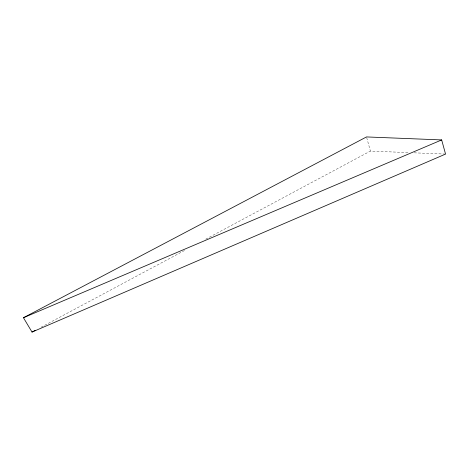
<?xml version="1.0" encoding="UTF-8"?>
<svg xmlns="http://www.w3.org/2000/svg" width="469" height="469" viewBox="0 0 469 469"><rect width="100%" height="100%" fill="white"/><g stroke="black" fill="none" stroke-linecap="round" stroke-linejoin="round"><path stroke-width="0.35" stroke-dasharray="2.35 1.76" d="M41.067 327.233L185.712 249.866M205.733 239.161L370.399 151.082L408.341 152.601M414.174 152.83L445.55 154.084M366.694 137.605L370.399 151.082"/><path stroke-width="0.7" d="M32.027 332.07L445.55 154.084L441.663 139.926L366.512 136.93L23.45 317.73L32.027 332.07L35.251 330.34M23.45 317.73L441.663 139.926"/></g></svg>
